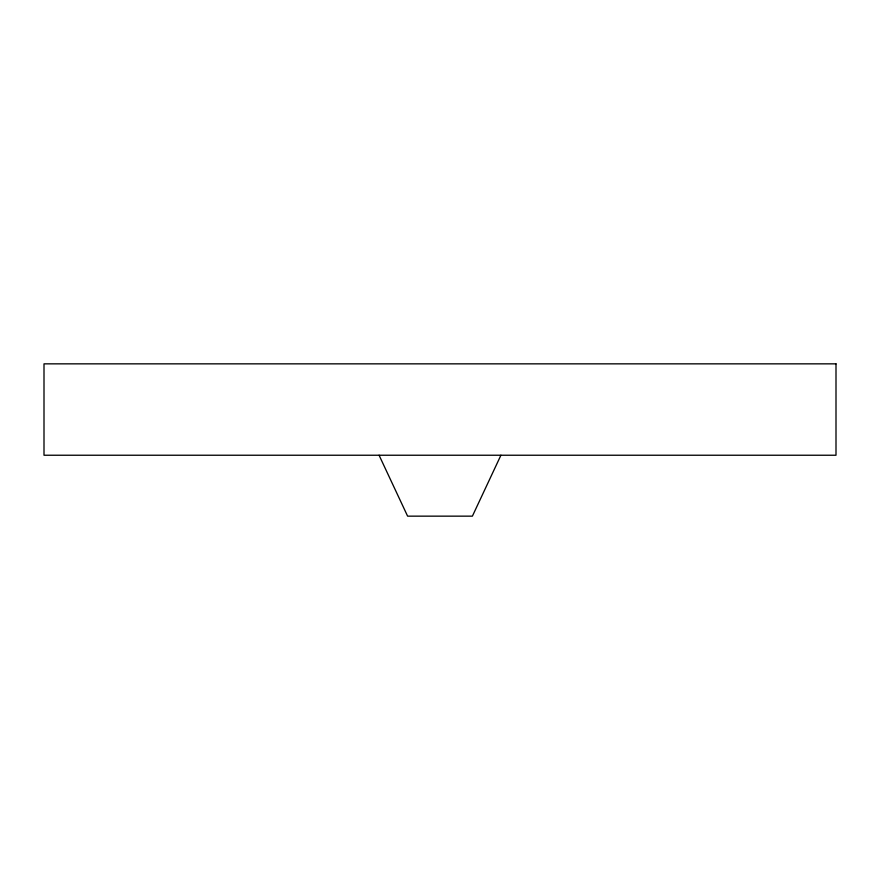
<?xml version="1.0" encoding="UTF-8"?>
<svg xmlns="http://www.w3.org/2000/svg" width="880" height="880" viewBox="0 0 880 880"><rect width="100%" height="100%" fill="white"/><g stroke="black" fill="none" stroke-linecap="round" stroke-linejoin="round"><path stroke-width="1.32" d="M500.918 455.235L472.395 516.153L407.605 516.153L379.082 455.235M836 363.847L44 363.847L44 455.235L836 455.235L836 363.847"/></g></svg>
